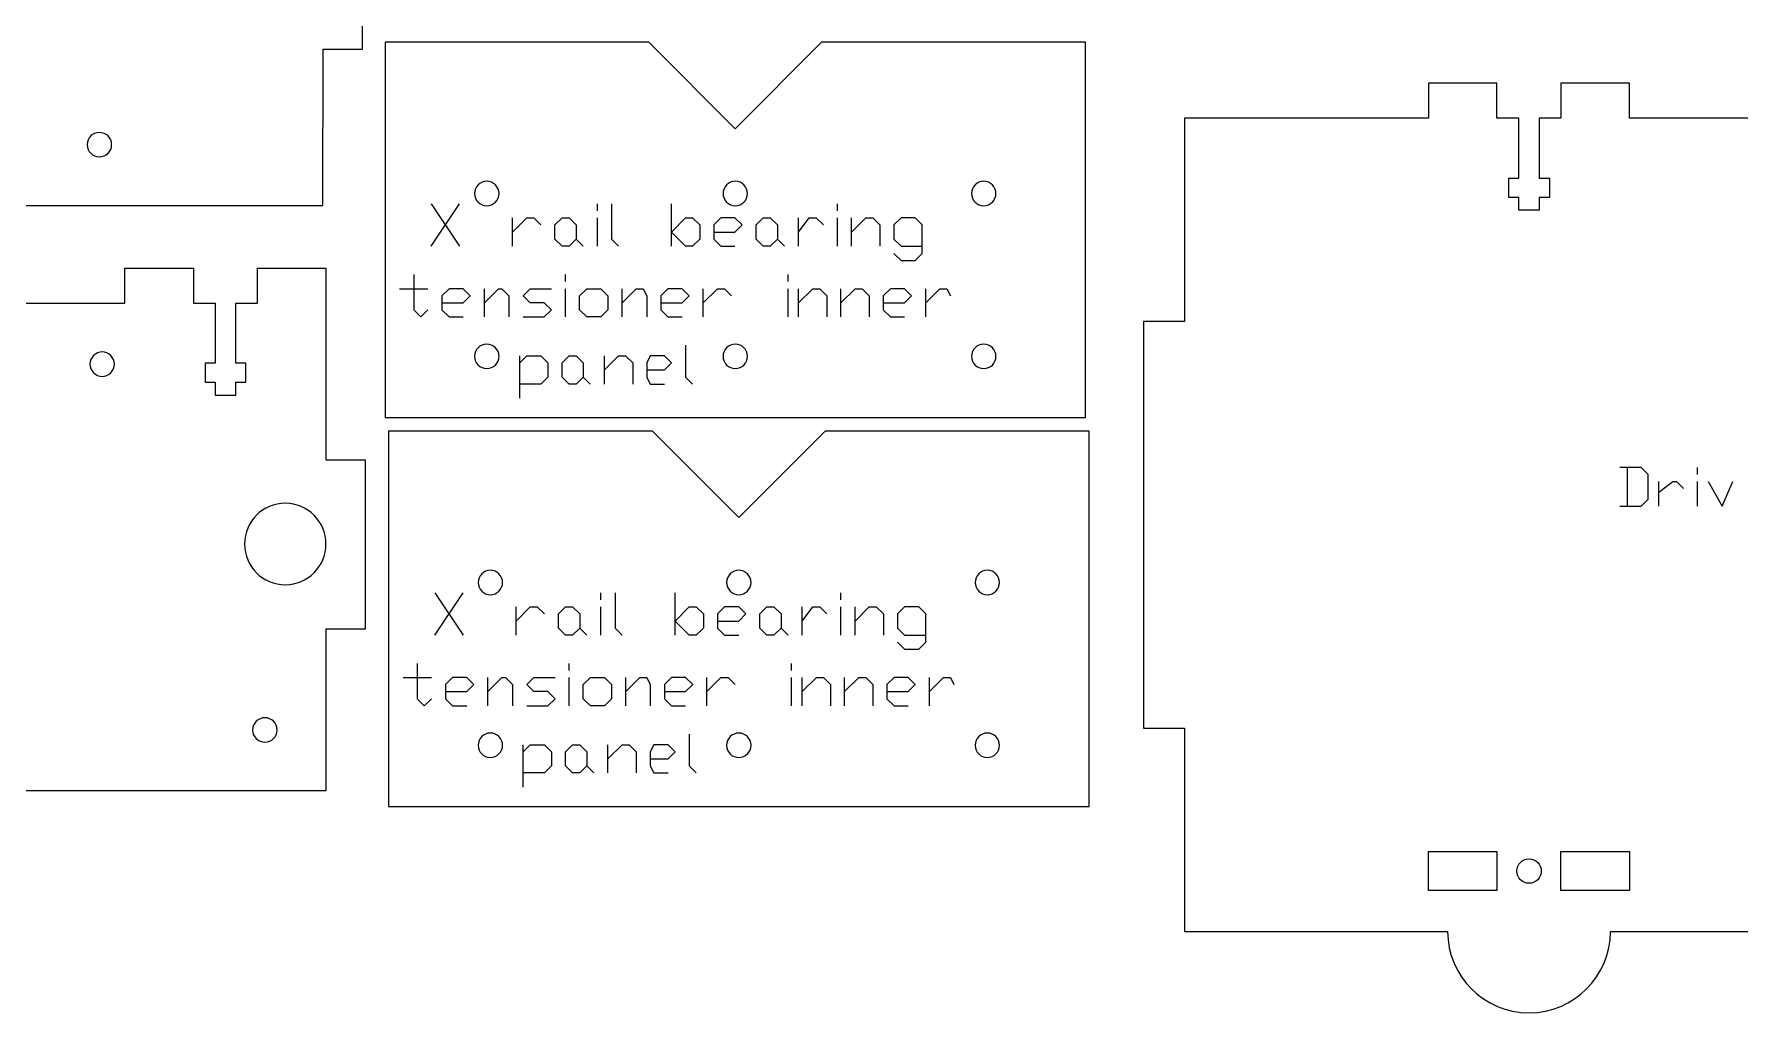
# Model space of a CAD drawing. Header units: inches. Extents: x 0.4 to 31.7, y 0.3 to 15.7.
# Drawn here: x 15.15 to 25.62, y 0.27 to 6.27 of the extents above; entities that cross this region are included whole.
import ezdxf

# ---------------------------------------------------------------- set-up
doc = ezdxf.new("R2010")
doc.units = ezdxf.units.IN
doc.header["$MEASUREMENT"] = 0
doc.layers.add('CUT_SHEET_1', color=179, linetype='Continuous')

msp = doc.modelspace()

# ---------------------------------------------------------------- linework, layer by layer
at = {"layer": 'CUT_SHEET_1', "color": 3, "lineweight": 15}
for p, q in [((17.163, 6.181), (17.163, 7.221)), ((16.921, 5.22), (16.922, 6.181)), ((16.922, 6.181), (17.163, 6.181)), ((17.302, 6.222), (17.302, 3.92)), ((18.923, 6.222), (17.302, 6.222)), ((19.453, 5.692), (18.923, 6.222)), ((19.983, 6.222), (19.453, 5.692)), ((21.603, 6.222), (19.983, 6.222)), ((21.603, 3.92), (21.603, 6.222)), ((14.239, 5.22), (16.921, 5.22)), ((15.705, 4.622), (15.705, 4.837)), ((15.705, 4.837), (16.125, 4.837)), ((16.125, 4.837), (16.125, 4.622)), ((16.519, 4.622), (16.519, 4.837)), ((16.519, 4.837), (16.938, 4.837)), ((16.938, 4.837), (16.939, 3.66)), ((14.256, 4.622), (15.705, 4.622)), ((16.125, 4.622), (16.259, 4.622)), ((16.259, 4.622), (16.259, 4.254)), ((16.385, 4.254), (16.385, 4.622)), ((16.385, 4.622), (16.519, 4.622)), ((16.259, 4.254), (16.197, 4.254)), ((16.197, 4.254), (16.197, 4.136)), ((16.447, 4.254), (16.385, 4.254)), ((16.447, 4.136), (16.447, 4.254)), ((16.197, 4.136), (16.259, 4.136)), ((16.259, 4.136), (16.259, 4.057)), ((16.385, 4.057), (16.385, 4.136)), ((16.385, 4.136), (16.447, 4.136)), ((16.259, 4.057), (16.385, 4.057)), ((17.302, 3.92), (21.603, 3.92)), ((17.324, 3.835), (17.324, 1.533)), ((18.945, 3.835), (17.324, 3.835)), ((19.475, 3.305), (18.945, 3.835)), ((20.005, 3.835), (19.475, 3.305)), ((21.626, 3.835), (20.005, 3.835)), ((21.626, 1.533), (21.626, 3.835)), ((16.939, 3.66), (17.18, 3.66)), ((17.18, 3.66), (17.18, 2.621)), ((17.18, 2.621), (16.939, 2.621)), ((16.939, 2.621), (16.939, 1.628)), ((16.939, 1.628), (8.575, 1.628)), ((17.324, 1.533), (21.626, 1.533))]:
    msp.add_line(p, q, dxfattribs=at)
at = {"layer": 'CUT_SHEET_1', "color": 3, "lineweight": 0}
for p, q in [((24.131, 5.971), (23.711, 5.971)), ((23.711, 5.971), (23.711, 5.756)), ((24.131, 5.756), (24.131, 5.971)), ((24.944, 5.971), (24.524, 5.971)), ((24.524, 5.971), (24.524, 5.756)), ((24.944, 5.756), (24.944, 5.971)), ((23.711, 5.756), (22.211, 5.756)), ((22.211, 5.756), (22.211, 4.508)), ((24.265, 5.756), (24.131, 5.756)), ((24.265, 5.388), (24.265, 5.756)), ((24.524, 5.756), (24.391, 5.756)), ((24.391, 5.756), (24.391, 5.388)), ((28.356, 5.756), (24.944, 5.756)), ((24.203, 5.27), (24.203, 5.388)), ((24.203, 5.388), (24.265, 5.388)), ((24.391, 5.388), (24.453, 5.388)), ((24.453, 5.388), (24.453, 5.27)), ((24.265, 5.27), (24.203, 5.27)), ((24.265, 5.191), (24.265, 5.27)), ((24.453, 5.27), (24.391, 5.27)), ((24.391, 5.27), (24.391, 5.191)), ((24.391, 5.191), (24.265, 5.191)), ((22.211, 4.508), (21.961, 4.508)), ((21.961, 4.508), (21.961, 2.013)), ((21.961, 2.013), (22.211, 2.013)), ((22.211, 2.013), (22.211, 0.766)), ((22.211, 0.766), (23.828, 0.766)), ((24.828, 0.766), (28.473, 0.766))]:
    msp.add_line(p, q, dxfattribs=at)
at = {"layer": 'CUT_SHEET_1', "color": 7, "lineweight": 15}
for p, q in [((17.586, 5.231), (17.76, 4.971)), ((17.586, 4.971), (17.76, 5.231)), ((18.085, 5.057), (18.172, 5.144)), ((18.085, 4.971), (18.085, 5.144)), ((18.172, 5.144), (18.215, 5.144)), ((18.215, 5.144), (18.259, 5.101)), ((18.345, 5.101), (18.389, 5.144)), ((18.389, 5.144), (18.432, 5.144)), ((18.432, 5.144), (18.476, 5.101)), ((18.606, 5.188), (18.606, 5.231)), ((18.606, 4.971), (18.606, 5.144)), ((18.692, 5.231), (18.692, 5.014)), ((19.061, 4.971), (19.061, 5.231)), ((19.061, 5.057), (19.148, 5.144)), ((19.148, 5.144), (19.191, 5.144)), ((19.191, 5.144), (19.235, 5.101)), ((19.365, 5.144), (19.321, 5.101)), ((19.451, 5.144), (19.365, 5.144)), ((19.495, 5.101), (19.451, 5.144)), ((19.582, 5.101), (19.625, 5.144)), ((19.625, 5.144), (19.668, 5.144)), ((19.668, 5.144), (19.712, 5.101)), ((19.842, 5.057), (19.907, 5.144)), ((19.842, 4.971), (19.842, 5.144)), ((19.907, 5.144), (19.95, 5.144)), ((19.95, 5.144), (19.994, 5.101)), ((20.08, 5.188), (20.08, 5.231)), ((20.08, 4.971), (20.08, 5.144)), ((20.167, 5.057), (20.254, 5.144)), ((20.167, 4.971), (20.167, 5.144)), ((20.254, 5.144), (20.297, 5.144)), ((20.297, 5.144), (20.341, 5.101)), ((20.471, 5.144), (20.427, 5.101)), ((20.558, 5.144), (20.471, 5.144)), ((20.601, 5.101), (20.558, 5.144)), ((18.345, 5.014), (18.345, 5.101)), ((18.476, 5.101), (18.476, 5.014)), ((19.148, 4.971), (19.061, 5.057)), ((19.235, 5.101), (19.235, 5.014)), ((19.321, 5.101), (19.321, 5.014)), ((19.321, 5.057), (19.451, 5.057)), ((19.451, 5.057), (19.495, 5.101)), ((19.582, 5.014), (19.582, 5.101)), ((19.712, 5.101), (19.712, 5.014)), ((20.341, 5.101), (20.341, 4.971)), ((20.427, 5.101), (20.427, 5.014)), ((20.601, 4.927), (20.601, 5.101)), ((18.389, 4.971), (18.345, 5.014)), ((18.432, 4.971), (18.389, 4.971)), ((18.476, 5.014), (18.432, 4.971)), ((18.476, 5.014), (18.519, 4.971)), ((18.692, 5.014), (18.736, 4.971)), ((19.191, 4.971), (19.148, 4.971)), ((19.235, 5.014), (19.191, 4.971)), ((19.321, 5.014), (19.365, 4.971)), ((19.365, 4.971), (19.451, 4.971)), ((19.625, 4.971), (19.582, 5.014)), ((19.668, 4.971), (19.625, 4.971)), ((19.712, 5.014), (19.668, 4.971)), ((19.712, 5.014), (19.755, 4.971)), ((20.427, 5.014), (20.471, 4.971)), ((20.427, 4.927), (20.471, 4.884)), ((20.471, 4.971), (20.601, 4.971)), ((20.558, 4.884), (20.601, 4.927)), ((20.471, 4.884), (20.558, 4.884)), ((17.478, 4.797), (17.478, 4.58)), ((18.411, 4.754), (18.411, 4.797)), ((19.777, 4.754), (19.777, 4.797)), ((17.391, 4.71), (17.565, 4.71)), ((17.695, 4.71), (17.651, 4.667)), ((17.651, 4.667), (17.651, 4.58)), ((17.651, 4.624), (17.782, 4.624)), ((17.782, 4.71), (17.695, 4.71)), ((17.825, 4.667), (17.782, 4.71)), ((17.782, 4.624), (17.825, 4.667)), ((17.912, 4.624), (17.998, 4.71)), ((17.912, 4.537), (17.912, 4.71)), ((17.998, 4.71), (18.02, 4.71)), ((18.02, 4.71), (18.063, 4.667)), ((18.063, 4.667), (18.063, 4.537)), ((18.15, 4.667), (18.194, 4.71)), ((18.194, 4.624), (18.15, 4.667)), ((18.194, 4.71), (18.324, 4.71)), ((18.28, 4.624), (18.194, 4.624)), ((18.324, 4.58), (18.28, 4.624)), ((18.411, 4.537), (18.411, 4.71)), ((18.497, 4.667), (18.541, 4.71)), ((18.497, 4.58), (18.497, 4.667)), ((18.541, 4.71), (18.627, 4.71)), ((18.627, 4.71), (18.671, 4.667)), ((18.671, 4.667), (18.671, 4.58)), ((18.758, 4.624), (18.844, 4.71)), ((18.758, 4.537), (18.758, 4.71)), ((18.844, 4.71), (18.888, 4.71)), ((18.888, 4.71), (18.909, 4.667)), ((18.909, 4.667), (18.909, 4.537)), ((19.039, 4.71), (18.996, 4.667)), ((18.996, 4.667), (18.996, 4.58)), ((18.996, 4.624), (19.126, 4.624)), ((19.126, 4.71), (19.039, 4.71)), ((19.17, 4.667), (19.126, 4.71)), ((19.126, 4.624), (19.17, 4.667)), ((19.256, 4.624), (19.343, 4.71)), ((19.256, 4.537), (19.256, 4.71)), ((19.343, 4.71), (19.386, 4.71)), ((19.386, 4.71), (19.43, 4.667)), ((19.777, 4.537), (19.777, 4.71)), ((19.842, 4.624), (19.929, 4.71)), ((19.842, 4.537), (19.842, 4.71)), ((19.929, 4.71), (19.972, 4.71)), ((19.972, 4.71), (20.015, 4.667)), ((20.015, 4.667), (20.015, 4.537)), ((20.102, 4.624), (20.189, 4.71)), ((20.102, 4.537), (20.102, 4.71)), ((20.189, 4.71), (20.232, 4.71)), ((20.232, 4.71), (20.276, 4.667)), ((20.276, 4.667), (20.276, 4.537)), ((20.406, 4.71), (20.362, 4.667)), ((20.362, 4.667), (20.362, 4.58)), ((20.362, 4.624), (20.493, 4.624)), ((20.493, 4.71), (20.406, 4.71)), ((20.536, 4.667), (20.493, 4.71)), ((20.493, 4.624), (20.536, 4.667)), ((20.623, 4.624), (20.709, 4.71)), ((20.623, 4.537), (20.623, 4.71)), ((20.709, 4.71), (20.753, 4.71)), ((20.753, 4.71), (20.774, 4.667)), ((17.478, 4.58), (17.521, 4.537)), ((17.521, 4.537), (17.565, 4.58)), ((17.651, 4.58), (17.695, 4.537)), ((17.695, 4.537), (17.782, 4.537)), ((18.15, 4.537), (18.28, 4.537)), ((18.28, 4.537), (18.324, 4.58)), ((18.541, 4.537), (18.497, 4.58)), ((18.627, 4.537), (18.541, 4.537)), ((18.671, 4.58), (18.627, 4.537)), ((18.996, 4.58), (19.039, 4.537)), ((19.039, 4.537), (19.126, 4.537)), ((20.362, 4.58), (20.406, 4.537)), ((20.406, 4.537), (20.493, 4.537)), ((18.129, 4.255), (18.172, 4.298)), ((18.129, 4.038), (18.129, 4.298)), ((18.172, 4.298), (18.259, 4.298)), ((18.259, 4.298), (18.302, 4.255)), ((18.389, 4.255), (18.432, 4.298)), ((18.432, 4.298), (18.476, 4.298)), ((18.476, 4.298), (18.519, 4.255)), ((18.649, 4.212), (18.736, 4.298)), ((18.649, 4.125), (18.649, 4.298)), ((18.736, 4.298), (18.779, 4.298)), ((18.779, 4.298), (18.823, 4.255)), ((18.931, 4.298), (18.909, 4.255)), ((19.018, 4.298), (18.931, 4.298)), ((19.061, 4.255), (19.018, 4.298)), ((19.148, 4.363), (19.148, 4.168)), ((18.302, 4.255), (18.302, 4.168)), ((18.389, 4.168), (18.389, 4.255)), ((18.519, 4.255), (18.519, 4.168)), ((18.823, 4.255), (18.823, 4.125)), ((18.909, 4.255), (18.909, 4.168)), ((18.909, 4.212), (19.018, 4.212)), ((19.018, 4.212), (19.061, 4.255)), ((18.259, 4.125), (18.129, 4.125)), ((18.302, 4.168), (18.259, 4.125)), ((18.432, 4.125), (18.389, 4.168)), ((18.476, 4.125), (18.432, 4.125)), ((18.519, 4.168), (18.476, 4.125)), ((18.519, 4.168), (18.562, 4.125)), ((18.909, 4.168), (18.931, 4.125)), ((18.931, 4.125), (19.018, 4.125)), ((19.148, 4.168), (19.191, 4.125)), ((25.016, 3.613), (24.886, 3.613)), ((24.93, 3.613), (24.93, 3.375)), ((25.06, 3.57), (25.016, 3.613)), ((25.06, 3.418), (25.06, 3.57)), ((25.363, 3.57), (25.363, 3.613)), ((25.125, 3.462), (25.211, 3.527)), ((25.125, 3.375), (25.125, 3.527)), ((25.211, 3.527), (25.233, 3.527)), ((25.233, 3.527), (25.276, 3.483)), ((25.363, 3.375), (25.363, 3.527)), ((25.428, 3.527), (25.514, 3.375)), ((25.514, 3.375), (25.579, 3.527)), ((24.886, 3.375), (25.016, 3.375)), ((25.016, 3.375), (25.06, 3.418)), ((17.608, 2.844), (17.782, 2.584)), ((17.608, 2.584), (17.782, 2.844)), ((18.628, 2.801), (18.628, 2.844)), ((18.715, 2.844), (18.715, 2.627)), ((19.083, 2.584), (19.083, 2.844)), ((20.102, 2.801), (20.102, 2.844)), ((18.107, 2.67), (18.194, 2.757)), ((18.107, 2.584), (18.107, 2.757)), ((18.194, 2.757), (18.237, 2.757)), ((18.237, 2.757), (18.281, 2.714)), ((18.367, 2.714), (18.411, 2.757)), ((18.411, 2.757), (18.454, 2.757)), ((18.454, 2.757), (18.498, 2.714)), ((18.628, 2.584), (18.628, 2.757)), ((19.083, 2.67), (19.17, 2.757)), ((19.17, 2.757), (19.213, 2.757)), ((19.213, 2.757), (19.257, 2.714)), ((19.387, 2.757), (19.343, 2.714)), ((19.474, 2.757), (19.387, 2.757)), ((19.517, 2.714), (19.474, 2.757)), ((19.604, 2.714), (19.647, 2.757)), ((19.647, 2.757), (19.69, 2.757)), ((19.69, 2.757), (19.734, 2.714)), ((19.864, 2.67), (19.929, 2.757)), ((19.864, 2.584), (19.864, 2.757)), ((19.929, 2.757), (19.972, 2.757)), ((19.972, 2.757), (20.016, 2.714)), ((20.102, 2.584), (20.102, 2.757)), ((20.189, 2.67), (20.276, 2.757)), ((20.189, 2.584), (20.189, 2.757)), ((20.276, 2.757), (20.319, 2.757)), ((20.319, 2.757), (20.363, 2.714)), ((20.493, 2.757), (20.449, 2.714)), ((20.58, 2.757), (20.493, 2.757)), ((20.623, 2.714), (20.58, 2.757)), ((18.367, 2.627), (18.367, 2.714)), ((18.411, 2.584), (18.367, 2.627)), ((18.498, 2.627), (18.454, 2.584)), ((18.498, 2.714), (18.498, 2.627)), ((18.498, 2.627), (18.541, 2.584)), ((18.715, 2.627), (18.758, 2.584)), ((19.17, 2.584), (19.083, 2.67)), ((19.257, 2.627), (19.213, 2.584)), ((19.257, 2.714), (19.257, 2.627)), ((19.343, 2.714), (19.343, 2.627)), ((19.343, 2.67), (19.474, 2.67)), ((19.343, 2.627), (19.387, 2.584)), ((19.474, 2.67), (19.517, 2.714)), ((19.604, 2.627), (19.604, 2.714)), ((19.647, 2.584), (19.604, 2.627)), ((19.734, 2.627), (19.69, 2.584)), ((19.734, 2.714), (19.734, 2.627)), ((19.734, 2.627), (19.777, 2.584)), ((20.363, 2.714), (20.363, 2.584)), ((20.449, 2.714), (20.449, 2.627)), ((20.449, 2.627), (20.493, 2.584)), ((20.623, 2.54), (20.623, 2.714)), ((18.454, 2.584), (18.411, 2.584)), ((19.213, 2.584), (19.17, 2.584)), ((19.387, 2.584), (19.474, 2.584)), ((19.69, 2.584), (19.647, 2.584)), ((20.449, 2.54), (20.493, 2.497)), ((20.493, 2.584), (20.623, 2.584)), ((20.58, 2.497), (20.623, 2.54)), ((17.5, 2.41), (17.5, 2.193)), ((18.433, 2.367), (18.433, 2.41)), ((19.799, 2.367), (19.799, 2.41)), ((20.493, 2.497), (20.58, 2.497)), ((17.413, 2.324), (17.587, 2.324)), ((17.717, 2.324), (17.673, 2.28)), ((17.804, 2.324), (17.717, 2.324)), ((17.847, 2.28), (17.804, 2.324)), ((17.934, 2.237), (18.02, 2.324)), ((17.934, 2.15), (17.934, 2.324)), ((18.02, 2.324), (18.042, 2.324)), ((18.042, 2.324), (18.085, 2.28)), ((18.172, 2.28), (18.216, 2.324)), ((18.216, 2.324), (18.346, 2.324)), ((18.433, 2.15), (18.433, 2.324)), ((18.519, 2.28), (18.563, 2.324)), ((18.563, 2.324), (18.649, 2.324)), ((18.649, 2.324), (18.693, 2.28)), ((18.78, 2.237), (18.866, 2.324)), ((18.78, 2.15), (18.78, 2.324)), ((18.866, 2.324), (18.91, 2.324)), ((18.91, 2.324), (18.931, 2.28)), ((19.062, 2.324), (19.018, 2.28)), ((19.148, 2.324), (19.062, 2.324)), ((19.192, 2.28), (19.148, 2.324)), ((19.278, 2.237), (19.365, 2.324)), ((19.278, 2.15), (19.278, 2.324)), ((19.365, 2.324), (19.409, 2.324)), ((19.409, 2.324), (19.452, 2.28)), ((19.799, 2.15), (19.799, 2.324)), ((19.864, 2.237), (19.951, 2.324)), ((19.864, 2.15), (19.864, 2.324)), ((19.951, 2.324), (19.994, 2.324)), ((19.994, 2.324), (20.037, 2.28)), ((20.124, 2.237), (20.211, 2.324)), ((20.124, 2.15), (20.124, 2.324)), ((20.211, 2.324), (20.254, 2.324)), ((20.254, 2.324), (20.298, 2.28)), ((20.428, 2.324), (20.384, 2.28)), ((20.515, 2.324), (20.428, 2.324)), ((20.558, 2.28), (20.515, 2.324)), ((20.645, 2.237), (20.731, 2.324)), ((20.645, 2.15), (20.645, 2.324)), ((20.731, 2.324), (20.775, 2.324)), ((20.775, 2.324), (20.796, 2.28)), ((17.673, 2.28), (17.673, 2.193)), ((17.673, 2.237), (17.804, 2.237)), ((17.804, 2.237), (17.847, 2.28)), ((18.085, 2.28), (18.085, 2.15)), ((18.216, 2.237), (18.172, 2.28)), ((18.302, 2.237), (18.216, 2.237)), ((18.346, 2.193), (18.302, 2.237)), ((18.519, 2.193), (18.519, 2.28)), ((18.693, 2.28), (18.693, 2.193)), ((18.931, 2.28), (18.931, 2.15)), ((19.018, 2.28), (19.018, 2.193)), ((19.018, 2.237), (19.148, 2.237)), ((19.148, 2.237), (19.192, 2.28)), ((20.037, 2.28), (20.037, 2.15)), ((20.298, 2.28), (20.298, 2.15)), ((20.384, 2.28), (20.384, 2.193)), ((20.384, 2.237), (20.515, 2.237)), ((20.515, 2.237), (20.558, 2.28)), ((17.5, 2.193), (17.543, 2.15)), ((17.543, 2.15), (17.587, 2.193)), ((17.673, 2.193), (17.717, 2.15)), ((17.717, 2.15), (17.804, 2.15)), ((18.172, 2.15), (18.302, 2.15)), ((18.302, 2.15), (18.346, 2.193)), ((18.563, 2.15), (18.519, 2.193)), ((18.649, 2.15), (18.563, 2.15)), ((18.693, 2.193), (18.649, 2.15)), ((19.018, 2.193), (19.062, 2.15)), ((19.062, 2.15), (19.148, 2.15)), ((20.384, 2.193), (20.428, 2.15)), ((20.428, 2.15), (20.515, 2.15)), ((18.151, 1.868), (18.194, 1.911)), ((18.151, 1.651), (18.151, 1.911)), ((18.194, 1.911), (18.281, 1.911)), ((18.281, 1.911), (18.324, 1.868)), ((18.411, 1.868), (18.454, 1.911)), ((18.454, 1.911), (18.498, 1.911)), ((18.498, 1.911), (18.541, 1.868)), ((18.671, 1.825), (18.758, 1.911)), ((18.671, 1.738), (18.671, 1.911)), ((18.758, 1.911), (18.801, 1.911)), ((18.801, 1.911), (18.845, 1.868)), ((18.953, 1.911), (18.931, 1.868)), ((19.04, 1.911), (18.953, 1.911)), ((19.083, 1.868), (19.04, 1.911)), ((19.17, 1.976), (19.17, 1.781)), ((18.324, 1.781), (18.281, 1.738)), ((18.324, 1.868), (18.324, 1.781)), ((18.411, 1.781), (18.411, 1.868)), ((18.454, 1.738), (18.411, 1.781)), ((18.541, 1.781), (18.498, 1.738)), ((18.541, 1.868), (18.541, 1.781)), ((18.541, 1.781), (18.584, 1.738)), ((18.845, 1.868), (18.845, 1.738)), ((18.931, 1.868), (18.931, 1.781)), ((18.931, 1.825), (19.04, 1.825)), ((18.931, 1.781), (18.953, 1.738)), ((19.04, 1.825), (19.083, 1.868)), ((19.17, 1.781), (19.213, 1.738)), ((18.281, 1.738), (18.151, 1.738)), ((18.498, 1.738), (18.454, 1.738)), ((18.953, 1.738), (19.04, 1.738))]:
    msp.add_line(p, q, dxfattribs=at)
at = {"layer": 'CUT_SHEET_1', "color": 1, "lineweight": 15}
for p, q in [((16.489, 2.002), (16.489, 2.002)), ((16.564, 2.077), (16.564, 2.077))]:
    msp.add_line(p, q, dxfattribs=at)
at = {"layer": 'CUT_SHEET_1', "color": 1, "lineweight": 0}
for p, q in [((23.711, 1.016), (23.711, 1.256)), ((23.711, 1.256), (24.131, 1.256)), ((24.131, 1.256), (24.131, 1.016)), ((24.524, 1.016), (24.524, 1.256)), ((24.524, 1.256), (24.944, 1.256)), ((24.944, 1.256), (24.944, 1.016)), ((24.131, 1.016), (23.711, 1.016)), ((24.944, 1.016), (24.524, 1.016))]:
    msp.add_line(p, q, dxfattribs=at)
at = {"layer": 'CUT_SHEET_1', "color": 1, "lineweight": 15}
for points in [[(15.548, 5.669), (15.506, 5.669), (15.473, 5.636), (15.473, 5.594)], [(15.623, 5.594), (15.623, 5.636), (15.589, 5.669), (15.548, 5.669)], [(15.473, 5.594), (15.473, 5.553), (15.506, 5.519), (15.548, 5.519)], [(15.548, 5.519), (15.589, 5.519), (15.623, 5.553), (15.623, 5.594)], [(17.927, 5.369), (17.885, 5.369), (17.852, 5.335), (17.852, 5.294)], [(18.002, 5.294), (18.002, 5.335), (17.968, 5.369), (17.927, 5.369)], [(19.453, 5.369), (19.411, 5.369), (19.378, 5.335), (19.378, 5.294)], [(19.528, 5.294), (19.528, 5.335), (19.494, 5.369), (19.453, 5.369)], [(20.979, 5.369), (20.937, 5.369), (20.904, 5.335), (20.904, 5.294)], [(21.054, 5.294), (21.054, 5.335), (21.02, 5.369), (20.979, 5.369)], [(17.852, 5.294), (17.852, 5.253), (17.885, 5.219), (17.927, 5.219)], [(17.927, 5.219), (17.968, 5.219), (18.002, 5.253), (18.002, 5.294)], [(19.378, 5.294), (19.378, 5.253), (19.411, 5.219), (19.453, 5.219)], [(19.453, 5.219), (19.494, 5.219), (19.528, 5.253), (19.528, 5.294)], [(20.904, 5.294), (20.904, 5.253), (20.937, 5.219), (20.979, 5.219)], [(20.979, 5.219), (21.02, 5.219), (21.054, 5.253), (21.054, 5.294)], [(15.565, 4.322), (15.524, 4.322), (15.49, 4.288), (15.49, 4.247)], [(15.64, 4.247), (15.64, 4.288), (15.606, 4.322), (15.565, 4.322)], [(17.927, 4.37), (17.885, 4.37), (17.852, 4.336), (17.852, 4.295)], [(18.002, 4.295), (18.002, 4.336), (17.968, 4.369), (17.927, 4.37)], [(19.453, 4.37), (19.411, 4.369), (19.378, 4.336), (19.378, 4.295)], [(19.528, 4.295), (19.528, 4.336), (19.494, 4.37), (19.453, 4.37)], [(20.979, 4.37), (20.937, 4.369), (20.904, 4.336), (20.904, 4.295)], [(21.054, 4.295), (21.054, 4.336), (21.02, 4.37), (20.979, 4.37)], [(15.49, 4.247), (15.49, 4.206), (15.524, 4.172), (15.565, 4.172)], [(15.565, 4.172), (15.606, 4.172), (15.64, 4.206), (15.64, 4.247)], [(17.852, 4.295), (17.852, 4.253), (17.885, 4.22), (17.927, 4.22)], [(17.927, 4.22), (17.968, 4.22), (18.002, 4.253), (18.002, 4.295)], [(19.378, 4.295), (19.378, 4.253), (19.411, 4.22), (19.453, 4.22)], [(19.453, 4.22), (19.494, 4.22), (19.528, 4.253), (19.528, 4.295)], [(20.904, 4.295), (20.904, 4.253), (20.937, 4.22), (20.979, 4.22)], [(20.979, 4.22), (21.02, 4.22), (21.054, 4.253), (21.054, 4.295)], [(16.689, 3.393), (16.551, 3.393), (16.439, 3.281), (16.439, 3.143)], [(16.939, 3.143), (16.939, 3.281), (16.827, 3.393), (16.689, 3.393)], [(16.439, 3.143), (16.439, 3.005), (16.551, 2.893), (16.689, 2.893)], [(16.689, 2.893), (16.827, 2.893), (16.939, 3.005), (16.939, 3.143)], [(17.949, 2.982), (17.907, 2.982), (17.874, 2.948), (17.874, 2.907)], [(18.024, 2.907), (18.024, 2.948), (17.99, 2.982), (17.949, 2.982)], [(19.475, 2.982), (19.433, 2.982), (19.4, 2.948), (19.4, 2.907)], [(19.55, 2.907), (19.55, 2.948), (19.516, 2.982), (19.475, 2.982)], [(21.001, 2.982), (20.96, 2.982), (20.926, 2.948), (20.926, 2.907)], [(21.076, 2.907), (21.076, 2.948), (21.042, 2.982), (21.001, 2.982)], [(17.874, 2.907), (17.874, 2.866), (17.907, 2.832), (17.949, 2.832)], [(17.949, 2.832), (17.99, 2.832), (18.024, 2.866), (18.024, 2.907)], [(19.4, 2.907), (19.4, 2.866), (19.433, 2.832), (19.475, 2.832)], [(19.475, 2.832), (19.516, 2.832), (19.55, 2.866), (19.55, 2.907)], [(20.926, 2.907), (20.926, 2.866), (20.96, 2.832), (21.001, 2.832)], [(21.001, 2.832), (21.042, 2.832), (21.076, 2.866), (21.076, 2.907)], [(16.564, 2.077), (16.523, 2.077), (16.489, 2.044), (16.489, 2.002)], [(16.489, 2.002), (16.489, 1.961), (16.523, 1.927), (16.564, 1.927)], [(16.639, 2.002), (16.639, 2.044), (16.606, 2.077), (16.564, 2.077)], [(16.564, 1.927), (16.606, 1.927), (16.639, 1.961), (16.639, 2.002)], [(17.949, 1.983), (17.907, 1.983), (17.874, 1.949), (17.874, 1.908)], [(17.874, 1.908), (17.874, 1.866), (17.907, 1.833), (17.949, 1.833)], [(18.024, 1.908), (18.024, 1.949), (17.99, 1.983), (17.949, 1.983)], [(17.949, 1.833), (17.99, 1.833), (18.024, 1.866), (18.024, 1.908)], [(19.475, 1.983), (19.433, 1.983), (19.4, 1.949), (19.4, 1.908)], [(19.4, 1.908), (19.4, 1.866), (19.433, 1.833), (19.475, 1.833)], [(19.55, 1.908), (19.55, 1.949), (19.516, 1.983), (19.475, 1.983)], [(19.475, 1.833), (19.516, 1.833), (19.55, 1.866), (19.55, 1.908)], [(21.001, 1.983), (20.96, 1.983), (20.926, 1.949), (20.926, 1.908)], [(20.926, 1.908), (20.926, 1.866), (20.96, 1.833), (21.001, 1.833)], [(21.076, 1.908), (21.076, 1.949), (21.042, 1.983), (21.001, 1.983)], [(21.001, 1.833), (21.042, 1.833), (21.076, 1.866), (21.076, 1.908)]]:
    msp.add_open_spline(points, degree=3, dxfattribs=at)
at = {"layer": 'CUT_SHEET_1', "color": 1, "lineweight": 0}
for points in [[(24.253, 1.136), (24.253, 1.178), (24.286, 1.211), (24.328, 1.211)], [(24.328, 1.211), (24.369, 1.211), (24.403, 1.178), (24.403, 1.136)], [(24.328, 1.061), (24.286, 1.061), (24.253, 1.095), (24.253, 1.136)], [(24.403, 1.136), (24.403, 1.095), (24.369, 1.061), (24.328, 1.061)]]:
    msp.add_open_spline(points, degree=3, dxfattribs=at)
at = {"layer": 'CUT_SHEET_1', "color": 3, "lineweight": 0}
for points in [[(23.828, 0.766), (23.828, 0.49), (24.052, 0.266), (24.328, 0.266)], [(24.328, 0.266), (24.604, 0.266), (24.828, 0.49), (24.828, 0.766)]]:
    msp.add_open_spline(points, degree=3, dxfattribs=at)

doc.saveas('drawing.dxf')
